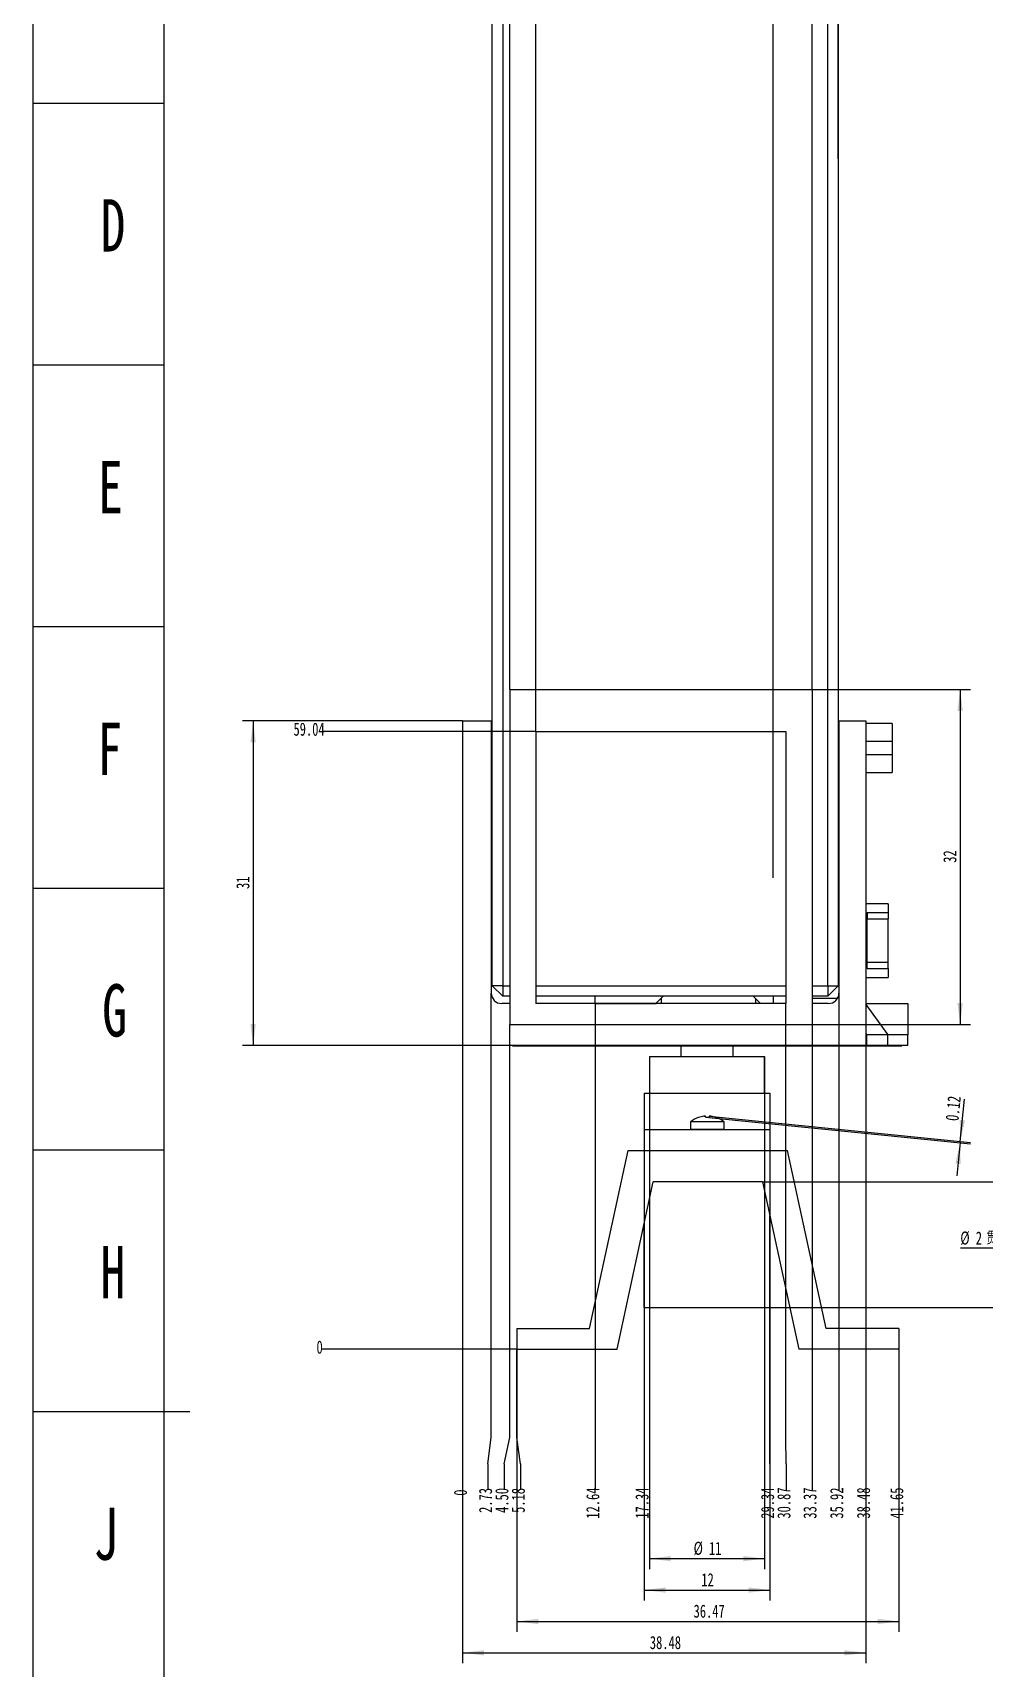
# Model space of a CAD drawing. Header units: millimetres. Extents: x 0 to 1189, y 0 to 841.
# Drawn here: x 0 to 181.7, y 371.4 to 684 of the extents above; entities that cross this region are included whole.
import ezdxf

# ---------------------------------------------------------------- set-up
doc = ezdxf.new("R2010")
doc.units = ezdxf.units.MM
doc.layers.add('10', color=7, linetype='Continuous')
doc.layers.add('5', color=7, linetype='Continuous')
doc.styles.add('SLDTEXTSTYLE0', font='TXT', dxfattribs={"width": 0.7})
doc.styles.add('SLDTEXTSTYLE1', font='TXT', dxfattribs={"width": 0.7, "bigfont": 'bigfont'})
doc.dimstyles.new('SLDDIMSTYLE0', dxfattribs={"dimtxt": 2.5, "dimasz": 4.08, "dimexe": 0, "dimexo": 0.0625, "dimtad": 0, "dimtih": 1, "dimtoh": 1, "dimdec": 0, "dimlfac": 0.5, "dimrnd": 1e-09, "dimdsep": 46, "dimtxsty": 'SLDTEXTSTYLE0', "dimblk1": 'NONE', "dimblk2": 'NONE', "dimsah": 1, "dimcen": 0.09, "dimadec": 0, "dimazin": 2, "dimtfac": 1, "dimtdec": 0, "dimtofl": 0, "dimtmove": 0, "dimatfit": 3, "dimldrblk": 'NONE', "dimfxl": 1, "dimfrac": 2, "dimtolj": 1, "dimtzin": 12, "dimarcsym": 0})
doc.dimstyles.new('SLDDIMSTYLE1', dxfattribs={"dimtxt": 2.5, "dimasz": 4.08, "dimexe": 0, "dimexo": 0.0625, "dimtad": 0, "dimtih": 1, "dimtoh": 1, "dimlfac": 0.5, "dimrnd": 1e-09, "dimzin": 12, "dimdsep": 46, "dimtxsty": 'SLDTEXTSTYLE0', "dimblk1": 'NONE', "dimblk2": 'NONE', "dimsah": 1, "dimcen": 0.09, "dimadec": 0, "dimazin": 3, "dimtfac": 1, "dimtofl": 0, "dimtmove": 0, "dimatfit": 3, "dimldrblk": 'NONE', "dimfxl": 1, "dimfrac": 2, "dimtolj": 1, "dimtzin": 12, "dimarcsym": 0})
doc.dimstyles.new('SLDDIMSTYLE12', dxfattribs={"dimtxt": 2.5, "dimasz": 4.08, "dimexe": 0, "dimexo": 0.0625, "dimtad": 2, "dimlfac": 0.5, "dimrnd": 1e-09, "dimdsep": 46, "dimtxsty": 'SLDTEXTSTYLE0', "dimsah": 1, "dimcen": 0.09, "dimadec": 0, "dimazin": 2, "dimtfac": 1, "dimtmove": 0, "dimatfit": 0, "dimfxl": 1, "dimfrac": 2, "dimtolj": 1, "dimtzin": 12, "dimarcsym": 0})
doc.dimstyles.new('SLDDIMSTYLE2', dxfattribs={"dimtxt": 2.5, "dimasz": 4.08, "dimexe": 0, "dimexo": 0.0625, "dimtad": 0, "dimtih": 1, "dimtoh": 1, "dimlfac": 0.5, "dimrnd": 1e-09, "dimzin": 4, "dimdsep": 46, "dimtxsty": 'SLDTEXTSTYLE0', "dimblk1": 'NONE', "dimblk2": 'NONE', "dimsah": 1, "dimcen": 0.09, "dimadec": 0, "dimazin": 1, "dimtfac": 1, "dimtofl": 0, "dimtmove": 0, "dimatfit": 3, "dimldrblk": 'NONE', "dimfxl": 1, "dimfrac": 2, "dimtolj": 1, "dimtzin": 12, "dimarcsym": 0})
doc.dimstyles.new('SLDDIMSTYLE5', dxfattribs={"dimtxt": 2.5, "dimasz": 4.08, "dimexe": 0, "dimexo": 0.0625, "dimtad": 2, "dimlfac": 0.5, "dimrnd": 1e-09, "dimzin": 12, "dimdsep": 46, "dimtxsty": 'SLDTEXTSTYLE0', "dimsah": 1, "dimcen": 0.09, "dimadec": 0, "dimazin": 3, "dimtfac": 1, "dimtofl": 0, "dimtmove": 0, "dimatfit": 3, "dimfxl": 1, "dimfrac": 2, "dimtolj": 1, "dimtzin": 12, "dimarcsym": 0})
doc.dimstyles.new('SLDDIMSTYLE8', dxfattribs={"dimtxt": 2.5, "dimasz": 4.08, "dimexe": 0, "dimexo": 0.0625, "dimtad": 0, "dimtih": 1, "dimtoh": 1, "dimlfac": 0.5, "dimrnd": 1e-09, "dimzin": 12, "dimdsep": 46, "dimtxsty": 'SLDTEXTSTYLE0', "dimblk1": 'NONE', "dimsah": 1, "dimcen": 0, "dimadec": 0, "dimazin": 3, "dimtfac": 1, "dimtmove": 0, "dimatfit": 3, "dimldrblk": 'NONE', "dimfxl": 1, "dimfrac": 2, "dimtolj": 1, "dimtzin": 12, "dimarcsym": 0})

# ---------------------------------------------------------------- blocks, each defined once
blk = doc.blocks.new('_D_96')
at = {"layer": '10'}
blk.add_line((82.08, 490.47), (82.08, 405.52), dxfattribs=at)
at = {"layer": '10', "insert": (80.41, 404.43), "char_height": 2.5, "attachment_point": 1, "rotation": 90, "style": 'SLDTEXTSTYLE0'}
blk.add_mtext('0', dxfattribs=at)
blk = doc.blocks.new('_None')
blk = doc.blocks.new('_D_97')
at = {"layer": '10'}
for p, q in [((87.54, 415.52), (87.54, 500.47)), ((86.87, 410.52), (87.54, 415.52)), ((86.87, 410.52), (86.87, 405.52))]:
    blk.add_line(p, q, dxfattribs=at)
at = {"layer": '10', "insert": (85.2, 401.14), "char_height": 2.5, "attachment_point": 1, "rotation": 90, "style": 'SLDTEXTSTYLE0'}
blk.add_mtext('2.73', dxfattribs=at)
blk = doc.blocks.new('_D_98')
at = {"layer": '10'}
for p, q in [((91.08, 415.52), (91.08, 494.47)), ((90, 410.52), (91.08, 415.52)), ((90, 410.52), (90, 405.52))]:
    blk.add_line(p, q, dxfattribs=at)
at = {"layer": '10', "insert": (88.32, 401.14), "char_height": 2.5, "attachment_point": 1, "rotation": 90, "style": 'SLDTEXTSTYLE0'}
blk.add_mtext('4.50', dxfattribs=at)
blk = doc.blocks.new('_D_99')
at = {"layer": '10'}
for p, q in [((92.45, 415.52), (92.45, 432.4)), ((93.12, 410.52), (92.45, 415.52)), ((93.12, 410.52), (93.12, 405.52))]:
    blk.add_line(p, q, dxfattribs=at)
at = {"layer": '10', "insert": (91.45, 401.14), "char_height": 2.5, "attachment_point": 1, "rotation": 90, "style": 'SLDTEXTSTYLE0'}
blk.add_mtext('5.18', dxfattribs=at)
blk = doc.blocks.new('_D_100')
at = {"layer": '10'}
blk.add_line((107.36, 498.5), (107.36, 405.52), dxfattribs=at)
at = {"layer": '10', "insert": (105.68, 400.04), "char_height": 2.5, "attachment_point": 1, "rotation": 90, "style": 'SLDTEXTSTYLE0'}
blk.add_mtext('12.64', dxfattribs=at)
blk = doc.blocks.new('_D_101')
at = {"layer": '10'}
blk.add_line((116.75, 440.37), (116.75, 405.52), dxfattribs=at)
at = {"layer": '10', "insert": (115.08, 400.04), "char_height": 2.5, "attachment_point": 1, "rotation": 90, "style": 'SLDTEXTSTYLE0'}
blk.add_mtext('17.34', dxfattribs=at)
blk = doc.blocks.new('_D_102')
at = {"layer": '10'}
for p, q in [((140.75, 415.52), (140.75, 440.37)), ((140.72, 410.52), (140.75, 415.52)), ((140.72, 410.52), (140.72, 405.52))]:
    blk.add_line(p, q, dxfattribs=at)
at = {"layer": '10', "insert": (139.05, 400.04), "char_height": 2.5, "attachment_point": 1, "rotation": 90, "style": 'SLDTEXTSTYLE0'}
blk.add_mtext('29.34', dxfattribs=at)
blk = doc.blocks.new('_D_103')
at = {"layer": '10'}
for p, q in [((143.82, 415.52), (143.82, 498.47)), ((143.85, 410.52), (143.82, 415.52)), ((143.85, 410.52), (143.85, 405.52))]:
    blk.add_line(p, q, dxfattribs=at)
at = {"layer": '10', "insert": (142.17, 400.05), "char_height": 2.5, "attachment_point": 1, "rotation": 90, "style": 'SLDTEXTSTYLE0'}
blk.add_mtext('30.87', dxfattribs=at)
blk = doc.blocks.new('_D_104')
at = {"layer": '10'}
blk.add_line((148.82, 494.47), (148.82, 405.52), dxfattribs=at)
at = {"layer": '10', "insert": (147.14, 400.04), "char_height": 2.5, "attachment_point": 1, "rotation": 90, "style": 'SLDTEXTSTYLE0'}
blk.add_mtext('33.37', dxfattribs=at)
blk = doc.blocks.new('_D_105')
at = {"layer": '10'}
blk.add_line((153.93, 500.47), (153.93, 405.52), dxfattribs=at)
at = {"layer": '10', "insert": (152.25, 400.04), "char_height": 2.5, "attachment_point": 1, "rotation": 90, "style": 'SLDTEXTSTYLE0'}
blk.add_mtext('35.92', dxfattribs=at)
blk = doc.blocks.new('_D_106')
at = {"layer": '10'}
blk.add_line((159.05, 490.47), (159.05, 405.52), dxfattribs=at)
at = {"layer": '10', "insert": (157.37, 400.05), "char_height": 2.5, "attachment_point": 1, "rotation": 90, "style": 'SLDTEXTSTYLE0'}
blk.add_mtext('38.48', dxfattribs=at)
blk = doc.blocks.new('_D_107')
at = {"layer": '10'}
blk.add_line((165.38, 432.4), (165.38, 405.52), dxfattribs=at)
at = {"layer": '10', "insert": (163.71, 400.04), "char_height": 2.5, "attachment_point": 1, "rotation": 90, "style": 'SLDTEXTSTYLE0'}
blk.add_mtext('41.65', dxfattribs=at)
blk = doc.blocks.new('_D_108')
at = {"layer": '10'}
blk.add_line((96.08, 550.47), (96.08, 718.6), dxfattribs=at)
at = {"layer": '10', "insert": (94.41, 718.6), "char_height": 2.5, "attachment_point": 1, "rotation": 90, "style": 'SLDTEXTSTYLE0'}
blk.add_mtext('7', dxfattribs=at)
blk = doc.blocks.new('_D_109')
at = {"layer": '10'}
blk.add_line((87.74, 689.88), (87.74, 718.6), dxfattribs=at)
at = {"layer": '10', "insert": (86.06, 718.6), "char_height": 2.5, "attachment_point": 1, "rotation": 90, "style": 'SLDTEXTSTYLE0'}
blk.add_mtext('2.83', dxfattribs=at)
blk = doc.blocks.new('_D_110')
at = {"layer": '10'}
blk.add_line((141.36, 522.5), (141.36, 718.6), dxfattribs=at)
at = {"layer": '10', "insert": (139.68, 718.6), "char_height": 2.5, "attachment_point": 1, "rotation": 90, "style": 'SLDTEXTSTYLE0'}
blk.add_mtext('29.64', dxfattribs=at)
blk = doc.blocks.new('_D_111')
at = {"layer": '10'}
blk.add_line((153.82, 689.88), (153.82, 718.6), dxfattribs=at)
at = {"layer": '10', "insert": (152.14, 718.6), "char_height": 2.5, "attachment_point": 1, "rotation": 90, "style": 'SLDTEXTSTYLE0'}
blk.add_mtext('35.87', dxfattribs=at)
blk = doc.blocks.new('_D_112')
at = {"layer": '10'}
blk.add_line((92.45, 432.4), (55.27, 432.4), dxfattribs=at)
at = {"layer": '10', "insert": (54.18, 434.07), "char_height": 2.5, "attachment_point": 1, "style": 'SLDTEXTSTYLE0'}
blk.add_mtext('0', dxfattribs=at)
blk = doc.blocks.new('_D_113')
at = {"layer": '10'}
blk.add_line((96.08, 550.47), (55.27, 550.47), dxfattribs=at)
at = {"layer": '10', "insert": (49.79, 552.15), "char_height": 2.5, "attachment_point": 1, "style": 'SLDTEXTSTYLE0'}
blk.add_mtext('59.04', dxfattribs=at)
blk = doc.blocks.new('_D_114')
at = {"layer": '10'}
blk.add_line((139.35, 464.4), (193.85, 464.4), dxfattribs=at)
at = {"layer": '10', "insert": (193.85, 466.07), "char_height": 2.5, "attachment_point": 1, "style": 'SLDTEXTSTYLE0'}
blk.add_mtext('16', dxfattribs=at)
blk = doc.blocks.new('_D_115')
at = {"layer": '10'}
blk.add_line((140.75, 440.37), (193.85, 440.37), dxfattribs=at)
at = {"layer": '10', "insert": (193.85, 442.05), "char_height": 2.5, "attachment_point": 1, "style": 'SLDTEXTSTYLE0'}
blk.add_mtext('3.99', dxfattribs=at)
blk = doc.blocks.new('_D_116')
at = {"layer": '10'}
for p, q in [((87.74, 659.88), (87.74, 739.88)), ((153.82, 737.88), (87.74, 737.88)), ((153.82, 659.88), (153.82, 739.88))]:
    blk.add_line(p, q, dxfattribs=at)
for points in [[(87.74, 737.88), (91.82, 737.37), (91.82, 738.39)], [(153.82, 737.88), (149.74, 738.39), (149.74, 737.37)]]:
    blk.add_solid(points, dxfattribs=at)
at = {"layer": '10', "insert": (118.04, 741.1), "char_height": 2.5, "attachment_point": 1, "style": 'SLDTEXTSTYLE0'}
blk.add_mtext('33.04', dxfattribs=at)
blk = doc.blocks.new('_D_117')
at = {"layer": '10'}
for p, q in [((92.45, 432.4), (92.45, 378.4)), ((165.38, 432.4), (165.38, 378.4)), ((92.45, 380.4), (165.38, 380.4))]:
    blk.add_line(p, q, dxfattribs=at)
for points in [[(92.45, 380.4), (96.53, 379.89), (96.53, 380.91)], [(165.38, 380.4), (161.3, 380.91), (161.3, 379.89)]]:
    blk.add_solid(points, dxfattribs=at)
at = {"layer": '10', "insert": (126.18, 383.62), "char_height": 2.5, "attachment_point": 1, "style": 'SLDTEXTSTYLE0'}
blk.add_mtext('36.47', dxfattribs=at)
blk = doc.blocks.new('_D_118')
at = {"layer": '10'}
for p, q in [((82.08, 490.47), (82.08, 372.4)), ((159.05, 490.47), (159.05, 372.4)), ((82.08, 374.4), (159.05, 374.4))]:
    blk.add_line(p, q, dxfattribs=at)
for points in [[(82.08, 374.4), (86.16, 373.89), (86.16, 374.91)], [(159.05, 374.4), (154.97, 374.91), (154.97, 373.89)]]:
    blk.add_solid(points, dxfattribs=at)
at = {"layer": '10', "insert": (117.83, 377.62), "char_height": 2.5, "attachment_point": 1, "style": 'SLDTEXTSTYLE0'}
blk.add_mtext('38.48', dxfattribs=at)
blk = doc.blocks.new('_D_119')
at = {"layer": '10'}
for p, q in [((148.82, 558.47), (179.08, 558.47)), ((177.08, 558.47), (177.08, 494.47)), ((148.82, 494.47), (179.08, 494.47))]:
    blk.add_line(p, q, dxfattribs=at)
for points in [[(177.08, 558.47), (176.57, 554.39), (177.59, 554.39)], [(177.08, 494.47), (177.59, 498.55), (176.57, 498.55)]]:
    blk.add_solid(points, dxfattribs=at)
at = {"layer": '10', "insert": (173.86, 525.37), "char_height": 2.5, "attachment_point": 1, "rotation": 90, "style": 'SLDTEXTSTYLE0'}
blk.add_mtext('32', dxfattribs=at)
blk = doc.blocks.new('_D_120')
at = {"layer": '10'}
for p, q in [((82.08, 552.47), (40.08, 552.47)), ((42.08, 552.47), (42.08, 490.47)), ((82.08, 490.47), (40.08, 490.47))]:
    blk.add_line(p, q, dxfattribs=at)
for points in [[(42.08, 552.47), (41.57, 548.39), (42.59, 548.39)], [(42.08, 490.47), (42.59, 494.55), (41.57, 494.55)]]:
    blk.add_solid(points, dxfattribs=at)
at = {"layer": '10', "insert": (38.86, 520.37), "char_height": 2.5, "attachment_point": 1, "rotation": 90, "style": 'SLDTEXTSTYLE0'}
blk.add_mtext('31', dxfattribs=at)
blk = doc.blocks.new('_D_121')
at = {"layer": '10'}
for p, q in [((91.08, 558.47), (91.08, 733.88)), ((91.08, 731.88), (148.82, 731.88)), ((148.82, 558.47), (148.82, 733.88))]:
    blk.add_line(p, q, dxfattribs=at)
for points in [[(91.08, 731.88), (95.16, 731.37), (95.16, 732.39)], [(148.82, 731.88), (144.74, 732.39), (144.74, 731.37)]]:
    blk.add_solid(points, dxfattribs=at)
at = {"layer": '10', "insert": (117.21, 735.1), "char_height": 2.5, "attachment_point": 1, "style": 'SLDTEXTSTYLE0'}
blk.add_mtext('28.87', dxfattribs=at)
blk = doc.blocks.new('_D_122')
at = {"layer": '10'}
for p, q in [((116.75, 470.37), (116.75, 384.4)), ((140.75, 470.37), (140.75, 384.4)), ((116.75, 386.4), (140.75, 386.4))]:
    blk.add_line(p, q, dxfattribs=at)
for points in [[(116.75, 386.4), (120.83, 385.89), (120.83, 386.91)], [(140.75, 386.4), (136.67, 386.91), (136.67, 385.89)]]:
    blk.add_solid(points, dxfattribs=at)
at = {"layer": '10', "insert": (127.66, 389.62), "char_height": 2.5, "attachment_point": 1, "style": 'SLDTEXTSTYLE0'}
blk.add_mtext('12', dxfattribs=at)
blk = doc.blocks.new('_D_123')
at = {"layer": '10'}
for p, q in [((177.09, 472.13), (177.91, 480.23)), ((129.12, 476.71), (179.06, 471.69)), ((129.14, 476.94), (179.08, 471.93)), ((177.09, 472.13), (177.07, 471.89)), ((177.07, 471.89), (176.44, 465.58))]:
    blk.add_line(p, q, dxfattribs=at)
for points in [[(177.09, 472.13), (178.01, 476.14), (177, 476.24)], [(177.07, 471.89), (176.16, 467.89), (177.17, 467.78)]]:
    blk.add_solid(points, dxfattribs=at)
at = {"layer": '10', "insert": (174.26, 476.19), "char_height": 2.5, "attachment_point": 1, "rotation": 84.2704, "style": 'SLDTEXTSTYLE0'}
blk.add_mtext('0.12', dxfattribs=at)
blk = doc.blocks.new('_D_124')
at = {"layer": '10'}
for p, q in [((117.75, 488.37), (117.75, 390.4)), ((139.75, 488.37), (139.75, 390.4)), ((117.75, 392.4), (139.75, 392.4))]:
    blk.add_line(p, q, dxfattribs=at)
for points in [[(117.75, 392.4), (121.83, 391.89), (121.83, 392.91)], [(139.75, 392.4), (135.67, 392.91), (135.67, 391.89)]]:
    blk.add_solid(points, dxfattribs=at)
at = {"layer": '10', "char_height": 2.5, "attachment_point": 1, "style": 'SLDTEXTSTYLE0'}
for s, insert in [('%%c', (126.19, 395.63)), ('11', (129.12, 395.62))]:
    blk.add_mtext(s, dxfattribs=dict(at, insert=insert))
blk = doc.blocks.new('_D_191')
at = {"layer": '10'}
for p, q in [((259.1, 524.2), (256.3, 521.34)), ((256.3, 521.34), (188.21, 451.71)), ((188.21, 451.71), (177.12, 451.71))]:
    blk.add_line(p, q, dxfattribs=at)
blk.add_solid([(256.3, 521.34), (253.09, 518.78), (253.81, 518.07)], dxfattribs=at)
at = {"layer": '10', "char_height": 2.5, "attachment_point": 1}
for s, insert, style in [('%%c', (177.12, 454.92), 'SLDTEXTSTYLE0'), ('2', (180.06, 454.91), 'SLDTEXTSTYLE0'), ('贯穿', (182.09, 454.91), 'SLDTEXTSTYLE1')]:
    blk.add_mtext(s, dxfattribs=dict(at, insert=insert, style=style))

msp = doc.modelspace()

# ---------------------------------------------------------------- linework, layer by layer
at = {"color": 7, "linetype": 'Continuous', "lineweight": 25}
for p, q in [((87.738, 501.878), (87.738, 689.878)), ((89.738, 689.878), (89.738, 501.878)), ((151.818, 501.878), (151.818, 689.878)), ((153.818, 689.878), (153.818, 501.878)), ((91.083, 558.471), (148.816, 558.471)), ((91.083, 558.471), (91.083, 494.471)), ((148.816, 558.471), (148.816, 494.471)), ((82.083, 552.471), (82.083, 490.471)), ((82.083, 552.471), (87.544, 552.471)), ((87.544, 552.471), (87.544, 500.471)), ((96.083, 550.471), (143.816, 550.471)), ((96.083, 550.471), (96.083, 498.471)), ((143.816, 550.471), (143.816, 498.471)), ((153.818, 551.797), (153.93, 551.797)), ((153.93, 552.471), (153.93, 500.471)), ((153.93, 552.471), (159.045, 552.471)), ((159.045, 552.471), (159.045, 490.471)), ((164.098, 551.961), (159.045, 551.961)), ((164.098, 548.556), (159.045, 548.556)), ((164.098, 548.556), (164.098, 546.016)), ((164.098, 546.016), (159.045, 546.016)), ((153.93, 542.775), (153.818, 542.776)), ((159.045, 542.611), (164.098, 542.611)), ((153.93, 521.503), (153.818, 521.503)), ((163.356, 517.543), (159.045, 517.543)), ((159.356, 515.846), (163.356, 515.846)), ((159.356, 515.846), (159.356, 514.635)), ((163.356, 517.543), (163.356, 515.846)), ((163.356, 515.846), (163.356, 514.635)), ((159.356, 506.372), (159.356, 514.635)), ((159.356, 514.635), (163.356, 514.635)), ((163.356, 506.372), (163.356, 514.635)), ((159.356, 506.372), (163.356, 506.372)), ((159.356, 505.161), (159.356, 506.372)), ((163.356, 505.161), (163.356, 506.372)), ((159.045, 503.463), (163.356, 503.463)), ((159.356, 505.161), (163.356, 505.161)), ((163.356, 505.161), (163.356, 503.463)), ((87.738, 501.878), (89.738, 499.878)), ((89.738, 501.878), (87.738, 501.878)), ((89.738, 501.878), (89.738, 499.878)), ((89.738, 501.878), (91.083, 501.878)), ((96.083, 501.878), (143.816, 501.878)), ((148.816, 501.878), (151.818, 501.878)), ((151.818, 501.878), (151.818, 499.878)), ((151.818, 501.878), (153.818, 501.878)), ((151.818, 499.878), (153.818, 501.878)), ((91.083, 498.471), (89.544, 498.471)), ((91.083, 499.878), (89.738, 499.878)), ((143.816, 499.878), (96.083, 499.878)), ((143.816, 498.471), (96.083, 498.471)), ((107.356, 499.878), (107.356, 498.503)), ((107.356, 498.503), (119.021, 498.503)), ((120.083, 499.565), (118.988, 498.471)), ((120.395, 499.878), (120.083, 499.565)), ((120.083, 498.471), (120.083, 499.565)), ((138.083, 499.377), (137.582, 499.878)), ((138.988, 498.471), (138.083, 499.377)), ((138.083, 498.471), (138.083, 499.377)), ((141.356, 498.503), (138.956, 498.503)), ((141.356, 499.878), (141.356, 498.503)), ((143.816, 498.503), (141.356, 498.503)), ((151.818, 499.878), (148.816, 499.878)), ((148.816, 499.503), (153.681, 499.503)), ((151.93, 498.471), (148.816, 498.471)), ((159.045, 498.471), (167.083, 498.471)), ((159.045, 498.278), (163.283, 492.471)), ((167.083, 498.471), (167.083, 492.471)), ((91.083, 494.471), (148.816, 494.471)), ((91.083, 490.471), (91.083, 494.471)), ((148.816, 494.471), (148.816, 490.471)), ((159.045, 492.899), (159.283, 492.471)), ((159.283, 492.471), (159.045, 492.471)), ((159.283, 490.471), (159.283, 492.471)), ((163.283, 492.471), (159.283, 492.471)), ((163.283, 490.471), (163.283, 492.471)), ((167.083, 492.471), (163.283, 492.471)), ((167.083, 490.471), (167.083, 492.471)), ((91.083, 490.471), (82.083, 490.471)), ((148.816, 490.471), (91.083, 490.471)), ((91.581, 490.471), (91.581, 490.372)), ((91.581, 490.372), (95.713, 490.372)), ((95.713, 490.372), (95.713, 490.471)), ((95.713, 490.372), (124.167, 490.372)), ((117.753, 488.372), (117.753, 481.372)), ((117.753, 488.372), (139.753, 488.372)), ((123.753, 490.372), (123.753, 488.372)), ((124.167, 490.372), (124.167, 490.471)), ((124.167, 490.372), (133.338, 490.372)), ((133.338, 490.372), (133.338, 490.471)), ((133.338, 490.372), (161.793, 490.372)), ((133.753, 488.372), (133.753, 490.372)), ((139.753, 481.372), (139.753, 488.372)), ((159.045, 490.471), (148.816, 490.471)), ((159.045, 490.471), (159.283, 490.471)), ((163.283, 490.471), (159.283, 490.471)), ((161.793, 490.372), (161.793, 490.471)), ((161.793, 490.372), (165.924, 490.372)), ((167.083, 490.471), (163.283, 490.471)), ((165.924, 490.372), (165.924, 490.471)), ((116.753, 481.372), (128.753, 481.372)), ((116.753, 481.372), (116.753, 474.372)), ((128.753, 481.372), (140.753, 481.372)), ((140.753, 481.372), (140.753, 474.372)), ((125.612, 475.844), (125.612, 474.402)), ((132.012, 475.844), (125.612, 475.844)), ((127.144, 476.706), (127.143, 476.715)), ((128.504, 476.706), (128.48, 476.945)), ((129.144, 476.945), (129.12, 476.706)), ((130.481, 476.715), (130.48, 476.706)), ((132.012, 474.402), (132.012, 475.844)), ((116.753, 474.372), (116.753, 470.399)), ((116.753, 474.372), (140.753, 474.372)), ((132.012, 474.402), (125.612, 474.402)), ((140.753, 474.372), (140.753, 470.399)), ((106.332, 436.399), (113.688, 470.399)), ((113.688, 470.399), (144.142, 470.399)), ((151.498, 436.399), (144.142, 470.399)), ((111.559, 432.399), (118.482, 464.399)), ((139.348, 464.399), (118.482, 464.399)), ((139.348, 464.399), (146.271, 432.399)), ((116.753, 440.372), (116.753, 456.403)), ((140.753, 440.372), (140.753, 457.906)), ((116.753, 440.372), (140.753, 440.372)), ((92.448, 436.399), (92.448, 432.399)), ((92.448, 436.399), (106.332, 436.399)), ((165.382, 436.399), (151.498, 436.399)), ((165.382, 436.399), (165.382, 432.399)), ((92.448, 432.399), (111.559, 432.399)), ((165.382, 432.399), (146.271, 432.399))]:
    msp.add_line(p, q, dxfattribs=at)
for centre, radius, start, end in [((89.544, 500.471), 2, 180, 270), ((151.93, 500.471), 2, 270, 0), ((128.812, 472.002), 5, 109.50216, 129.79182), ((128.811, 471.973), 5.018, 97.78079, 109.40945), ((128.812, 471.835), 4.881, 86.37905, 93.62095), ((128.812, 471.973), 5.018, 70.59055, 82.21921), ((128.812, 472.002), 5, 50.20818, 70.49784), ((127.039, 474.229), 0.173, 55.69819, 90), ((130.585, 474.229), 0.173, 90, 124.30181)]:
    msp.add_arc(centre, radius, start, end, dxfattribs=at)
for points, knots in [([(164.098, 551.96), (164.098, 551.961), (164.098, 551.975), (164.098, 551.89), (164.098, 551.422), (164.098, 550.8), (164.098, 549.856), (164.098, 549.006), (164.098, 548.556)], [0, 0, 0, 0, 0.0074465, 0.32379, 0.4810566, 0.6408053, 0.810215, 1, 1, 1, 1]), ([(164.098, 546.016), (164.098, 545.567), (164.098, 544.717), (164.098, 543.772), (164.098, 543.151), (164.098, 542.682), (164.098, 542.598), (164.098, 542.612), (164.098, 542.612)], [0, 0, 0, 0, 0.189785, 0.3591947, 0.5189434, 0.67621, 0.9925535, 1, 1, 1, 1]), ([(128.132, 476.945), (128.177, 476.95), (128.267, 476.961), (128.382, 476.966), (128.463, 476.961), (128.474, 476.95), (128.48, 476.945)], [0, 0, 0, 0, 0.2500839, 0.5, 0.7499161, 1, 1, 1, 1]), ([(128.48, 476.945), (128.474, 476.95), (128.463, 476.961), (128.382, 476.966), (128.267, 476.961), (128.177, 476.95), (128.132, 476.945)], [0, 0, 0, 0, 0.2500839, 0.5, 0.7499161, 1, 1, 1, 1]), ([(129.492, 476.945), (129.447, 476.95), (129.356, 476.961), (129.242, 476.966), (129.161, 476.961), (129.15, 476.95), (129.144, 476.945)], [0, 0, 0, 0, 0.2500839, 0.5, 0.7499161, 1, 1, 1, 1]), ([(129.172, 476.959), (129.194, 476.962), (129.239, 476.966), (129.357, 476.961), (129.447, 476.95), (129.492, 476.945)], [0, 0, 0, 0, 0.3332587, 0.6665174, 1, 1, 1, 1])]:
    msp.add_open_spline(points, degree=3, knots=knots, dxfattribs=at)
at = {"layer": '5', "color": 7}
msp.add_line((0, 841), (0, 0), dxfattribs=at)
at = {"layer": '5', "color": 7, "lineweight": 25}
msp.add_line((25, 831.05), (25, 10), dxfattribs=at)
at = {"layer": '5'}
for p, q in [((0, 670.5), (25, 670.5)), ((0, 620.5), (25, 620.5)), ((0, 570.5), (25, 570.5)), ((0, 520.5), (25, 520.5)), ((0, 470.5), (25, 470.5))]:
    msp.add_line(p, q, dxfattribs=at)
at = {"layer": '5', "lineweight": 25}
msp.add_line((0, 420.5), (30, 420.5), dxfattribs=at)

# ---------------------------------------------------------------- texts
at = {"layer": '10', "char_height": 10, "attachment_point": 2, "style": 'SLDTEXTSTYLE0'}
for s, insert in [('D', (15.312, 652.173)), ('E', (14.837, 602.173)), ('F', (14.726, 552.173)), ('G', (15.625, 502.173)), ('H', (15.312, 452.173)), ('J', (13.972, 402.173))]:
    msp.add_mtext(s, dxfattribs=dict(at, insert=insert))

# ---------------------------------------------------------------- dimensions: what is measured, and where the dimension line sits
at = {"layer": '10'}
for base, p1, p2, picture, middle in [((87.738, 737.878), (153.818, 659.878), (87.738, 659.878), '_D_116', (120.778, 737.878)), ((148.816, 731.878), (91.083, 558.471), (148.816, 558.471), '_D_121', (119.949, 731.878)), ((159.045, 374.399), (82.083, 490.471), (159.045, 490.471), '_D_118', (120.564, 374.399)), ((140.753, 386.399), (116.753, 470.372), (140.753, 470.372), '_D_122', (128.753, 386.399)), ((165.382, 380.399), (92.448, 432.399), (165.382, 432.399), '_D_117', (128.915, 380.399))]:
    dim = msp.add_linear_dim(base=base, p1=p1, p2=p2, dimstyle='SLDDIMSTYLE5', dxfattribs=at)
    dim.commit()
    dim.dimension.update_dxf_attribs({"geometry": picture, "text_midpoint": middle, "dimtype": 160})
for feature_location, offset, dtype, origin, dimstyle, picture, middle in [((141.356, 522.503), (0, 196.094), 1, (82.083, 552.471), 'SLDDIMSTYLE1', '_D_110', (141.356, 721.336)), ((153.818, 689.878), (0, 28.72), 1, (82.083, 552.471), 'SLDDIMSTYLE1', '_D_111', (153.818, 721.336)), ((87.738, 689.878), (0, 28.72), 1, (82.083, 552.471), 'SLDDIMSTYLE1', '_D_109', (87.738, 720.789)), ((96.083, 550.471), (0, 168.127), 1, (82.083, 552.471), 'SLDDIMSTYLE1', '_D_108', (96.083, 719.145)), ((96.083, 550.471), (-40.809, 0), 0, (92.448, 432.399), 'SLDDIMSTYLE1', '_D_113', (52.534, 550.471)), ((87.544, 500.471), (-0.673, -94.947), 1, (82.083, 490.471), 'SLDDIMSTYLE1', '_D_97', (86.872, 403.333)), ((153.93, 500.471), (0, -94.947), 1, (82.083, 490.471), 'SLDDIMSTYLE1', '_D_105', (153.93, 402.784)), ((107.356, 498.503), (0, -92.979), 1, (82.083, 490.471), 'SLDDIMSTYLE1', '_D_100', (107.356, 402.784)), ((143.816, 498.471), (0.031, -92.947), 1, (82.083, 490.471), 'SLDDIMSTYLE1', '_D_103', (143.846, 402.786)), ((91.083, 494.471), (-1.086, -88.947), 1, (82.083, 490.471), 'SLDDIMSTYLE2', '_D_98', (89.996, 403.331)), ((148.816, 494.471), (0, -88.947), 1, (82.083, 490.471), 'SLDDIMSTYLE1', '_D_104', (148.816, 402.784)), ((82.082603116, 490.47104814), (0, -84.946988514), 1, (82.082603116, 490.47104814), 'SLDDIMSTYLE0', '_D_96', (82.082603116, 404.975448522)), ((92.448, 432.399), (0.673, -26.875), 1, (82.083, 490.471), 'SLDDIMSTYLE1', '_D_99', (93.121, 403.333)), ((116.75263, 440.37221), (0, -34.84815), 1, (82.0826, 490.47105), 'SLDDIMSTYLE1', '_D_101', (116.75263, 402.78448)), ((140.75263, 440.37221), (-0.0309, -34.84815), 1, (82.0826, 490.47105), 'SLDDIMSTYLE1', '_D_102', (140.72173, 402.78448)), ((159.045, 490.471), (0, -84.947), 1, (82.083, 490.471), 'SLDDIMSTYLE1', '_D_106', (159.045, 402.786)), ((165.382, 432.399), (0, -26.875), 1, (82.083, 490.471), 'SLDDIMSTYLE1', '_D_107', (165.382, 402.784)), ((139.348, 464.399), (54.497, 0), 0, (165.382, 432.399), 'SLDDIMSTYLE1', '_D_114', (194.941, 464.399)), ((140.753, 440.372), (53.093, 0), 0, (165.382, 432.399), 'SLDDIMSTYLE1', '_D_115', (196.035, 440.372)), ((92.448074161, 432.398938834), (-37.174055345, 0), 0, (92.448074161, 432.398938834), 'SLDDIMSTYLE0', '_D_112', (54.725407712, 432.398938834))]:
    dim = msp.add_ordinate_dim(feature_location=feature_location, offset=offset, dtype=dtype, origin=origin, dimstyle=dimstyle, dxfattribs=at)
    dim.commit()
    dim.dimension.update_dxf_attribs({"geometry": picture, "text_midpoint": middle})
for base, p1, p2, angle, dimstyle, picture, middle in [((177.083, 494.471), (148.816, 558.471), (148.816, 494.471), 90, 'SLDDIMSTYLE5', '_D_119', (177.083, 526.471)), ((42.083, 490.471), (82.083, 552.471), (82.083, 490.471), 90, 'SLDDIMSTYLE5', '_D_120', (42.083, 521.471)), ((177.071, 471.895), (129.144, 476.945), (129.12, 476.706), 84.27042, 'SLDDIMSTYLE12', '_D_123', (177.688, 478.051))]:
    dim = msp.add_linear_dim(base=base, p1=p1, p2=p2, angle=angle, dimstyle=dimstyle, dxfattribs=at)
    dim.commit()
    dim.dimension.update_dxf_attribs({"geometry": picture, "text_midpoint": middle, "dimtype": 160})
dim = msp.add_diameter_dim_2p(p1=(259.098, 524.201), p2=(256.302, 521.341), text='<> 贯穿', dimstyle='SLDDIMSTYLE8', dxfattribs=at)
dim.commit()
dim.dimension.update_dxf_attribs({"geometry": '_D_191', "text_midpoint": (181.869, 453.243), "dimtype": 163})
dim = msp.add_linear_dim(base=(139.753, 392.399), p1=(117.753, 488.372), p2=(139.753, 488.372), text='%%c<>', dimstyle='SLDDIMSTYLE5', dxfattribs=at)
dim.commit()
dim.dimension.update_dxf_attribs({"geometry": '_D_124', "text_midpoint": (128.753, 392.399), "dimtype": 160})

doc.saveas('drawing.dxf')
